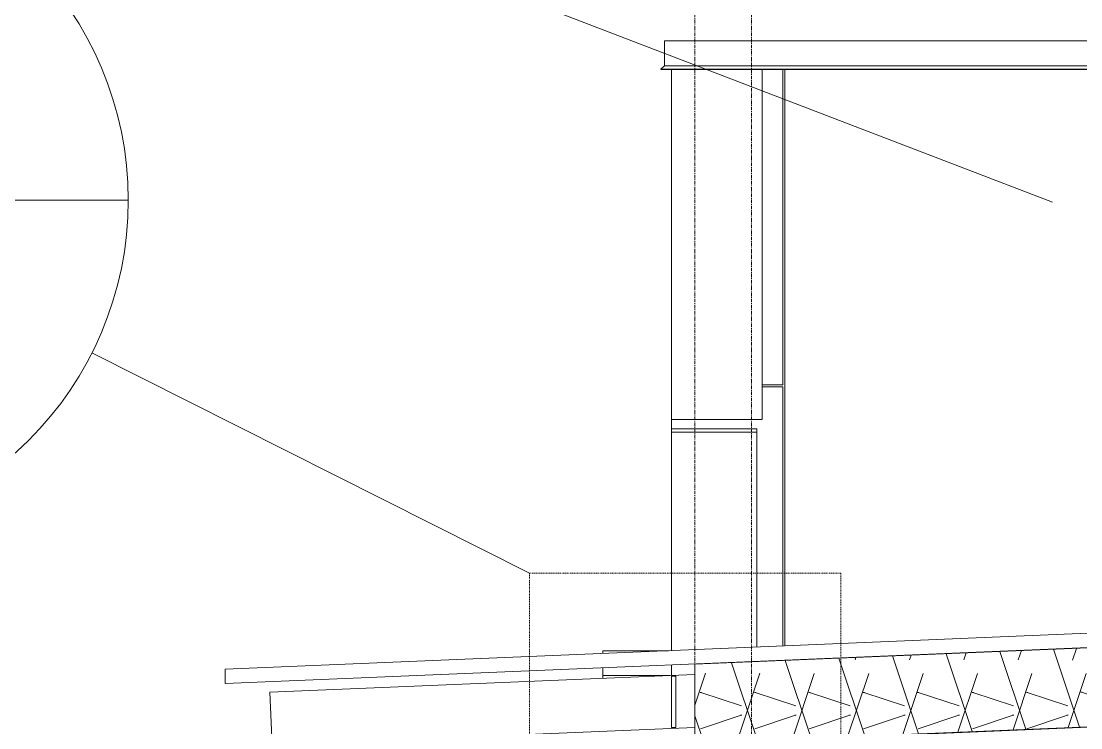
# Model space of a CAD drawing. Header units: inches. Extents: x -23565 to -21, y -324 to 853.
# Drawn here: x -9044.1 to -8894.5, y 146.5 to 246.3 of the extents above; entities that cross this region are included whole.
import ezdxf

# ---------------------------------------------------------------- set-up
doc = ezdxf.new("R2010")
doc.units = ezdxf.units.IN
doc.header["$MEASUREMENT"] = 0
doc.linetypes.add('Dash Dot 3_16_', pattern=[0.3125, 0.1875, -0.0625, 0, -0.0625])
doc.linetypes.add('Grid Line 1_2_', pattern=[0.875, 0.5, -0.125, 0.125, -0.125])
for name, color, linetype, lineweight in [('A-ANNO-IDEN', 131, 'Continuous', 9), ('A-ANNO-SYMB', 150, 'Continuous', 9), ('A-CLNG', 13, 'Continuous', 13), ('A-CLNG-PATT', 13, 'Continuous', 25), ('A-ROOF', 132, 'Continuous', 13), ('A-WALL', 113, 'Continuous', 13), ('A-WALL-PATT', 111, 'Continuous', 25), ('I-WALL', 2, 'Continuous', 13), ('S-BEAM', 12, 'Continuous', 13), ('S-GRID', 1, 'Continuous', 9)]:
    doc.layers.add(name, color=color, linetype=linetype, lineweight=lineweight)
pattern_1 = [(0, (-22446.43, 145), (-193, 193), [48, -145]), (90, (-22446.43, 145), (-193, 1e-14), [96.25, -96.75]), (180, (-22398.43, 241.25), (-193, 193), [48, -145]), (90, (-22398.43, 145), (-193, 1e-14), [96.25, -96.75]), (180, (-22398.43, 241.5), (-193, 193), [48, -145]), (90, (-22398.43, 241.5), (-193, 1e-14), [96.25, -96.75]), (0, (-22446.43, 337.75), (-193, 193), [48, -145]), (90, (-22446.43, 241.5), (-193, 1e-14), [96.25, -96.75]), (0, (-22398.18, 193), (-193, 193), [48, -145]), (90, (-22398.18, 144.75), (-193, 1e-14), [48.25, -144.75]), (90, (-22350.18, 144.75), (-193, 1e-14), [48.25, -144.75]), (0, (-22398.18, 289.5), (-193, 193), [48, -145]), (90, (-22398.18, 193.25), (-193, 1e-14), [96.25, -96.75]), (180, (-22350.18, 193.25), (-193, 193), [48, -145]), (90, (-22350.18, 193.25), (-193, 1e-14), [96.25, -96.75]), (90, (-22398.18, 289.75), (-193, 1e-14), [48, -145]), (180, (-22350.18, 289.75), (-193, 193), [48, -145]), (90, (-22350.18, 289.75), (-193, 1e-14), [48, -145]), (0, (-22349.93, 145), (-193, 193), [48, -145]), (90, (-22349.93, 145), (-193, 1e-14), [96.25, -96.75]), (180, (-22301.93, 241.25), (-193, 193), [48, -145]), (90, (-22301.93, 145), (-193, 1e-14), [96.25, -96.75]), (180, (-22301.93, 241.5), (-193, 193), [48, -145]), (90, (-22301.93, 241.5), (-193, 1e-14), [96.25, -96.75]), (180, (-22301.93, 337.75), (-193, 193), [48, -145]), (90, (-22349.93, 241.5), (-193, 1e-14), [96.25, -96.75]), (0, (-22301.68, 193), (-193, 193), [48, -145]), (90, (-22301.68, 144.75), (-193, 1e-14), [48.25, -144.75]), (90, (-22253.68, 144.75), (-193, 1e-14), [48.25, -144.75]), (0, (-22301.68, 289.5), (-193, 193), [48, -145]), (90, (-22301.68, 193.25), (-193, 1e-14), [96.25, -96.75]), (180, (-22253.68, 193.25), (-193, 193), [48, -145]), (90, (-22253.68, 193.25), (-193, 1e-14), [96.25, -96.75]), (90, (-22301.68, 289.75), (-193, 1e-14), [48, -145]), (180, (-22253.68, 289.75), (-193, 193), [48, -145]), (90, (-22253.68, 289.75), (-193, 1e-14), [48, -145])]

# ---------------------------------------------------------------- blocks, each defined once
blk = doc.blocks.new('W-Wide Flange - W12X16-1341241-Building Section - North_South looking West _ Fitness Center')
at = {"layer": 'S-BEAM', "color": 8, "lineweight": 9}
blk.add_line((-22782.09, 144.78), (-22370.3, 161.94), dxfattribs=at)
blk = doc.blocks.new('Dimension Lumber - 5_5 x 7_5 Glulam-1730132-Building Section - North_South looking West _ Fitness Center')
at = {"layer": 'S-BEAM', "color": 8, "lineweight": 9}
for p, q in [((-22855.29, 151.51), (-22795.3, 154.01)), ((-22854.98, 144.01), (-22855.29, 151.51)), ((-22854.98, 144.01), (-22795.3, 146.5))]:
    blk.add_line(p, q, dxfattribs=at)
blk = doc.blocks.new('HSS-Hollow Structural Section - HSS1-1_2X1-1_2X1_8 - Obsolete-1396620-Building Section - North_South looking West _ Fitness Center')
at = {"layer": 'S-BEAM', "color": 8, "lineweight": 9}
for p, q in [((-22808.3, 154.14), (-22808.3, 154.97)), ((-22808.3, 153.9), (-22808.3, 154.14)), ((-22808.3, 153.86), (-22808.3, 153.9)), ((-22808.3, 153.86), (-22798.89, 153.86))]:
    blk.add_line(p, q, dxfattribs=at)
blk = doc.blocks.new('HSS-Hollow Structural Section - HSS1-1_2X1-1_2X1_8 - Obsolete-V170-Building Section - North_South looking West _ Fitness Center')
at = {"layer": 'S-BEAM', "color": 8, "lineweight": 9}
blk.add_line((-22808.3, 153.46), (-22808.3, 153.86), dxfattribs=at)
blk = doc.blocks.new('Section - Callout Head-19020-Building Section - North_South looking West _ Fitness Center')
at = {"layer": 'A-ANNO-SYMB'}
blk.add_line((-22971.3, 221.01), (-22875.3, 221.01), dxfattribs=at)
for start, end in [(0, 180), (180, 360)]:
    blk.add_arc((-22923.3, 221.01), 48, start, end, dxfattribs=at)

msp = doc.modelspace()

# ---------------------------------------------------------------- hatches: boundary and pattern name
at = {"layer": 'A-CLNG-PATT', "lineweight": 9}
h = msp.add_hatch(dxfattribs=at)
h.set_pattern_fill('FP_50', color=8, style=0, pattern_type=2)
h.set_pattern_definition([(161.57, (-21605.188, 73.042), (-7.6802237, -0.0009796), [0, -54.643, 6.067, 0]), (18.43, (-21607.108, 73.042), (-7.6802237, 0.0009796), [0, -54.643, 6.067, 0]), (108.43, (-21605.188, 73.042), (3.8382953, -19.2013653), [18.211, -42.499]), (71.57, (-21607.108, 73.042), (3.8382953, 19.2013653), [18.211, -42.499])])
h.paths.add_polyline_path([(-8948.9607, 144.3107), (-8523.9607, 162.019), (-8523.9607, 173.1536), (-8948.9607, 155.4453), (-8948.9607, 152.2807)], flags=0)
at = {"layer": 'A-WALL-PATT', "lineweight": 9}
h = msp.add_hatch(dxfattribs=at)
h.set_pattern_fill('FP_60', color=8, style=0, pattern_type=2)
h.set_pattern_definition([(0, (-22446.43, 146.5), (-193, 193), [48, -145]), (90, (-22446.43, 146.5), (-193, 1e-14), [96.25, -96.75]), (180, (-22398.43, 242.75), (-193, 193), [48, -145]), (90, (-22398.43, 146.5), (-193, 1e-14), [96.25, -96.75]), (180, (-22398.43, 243), (-193, 193), [48, -145]), (90, (-22398.43, 243), (-193, 1e-14), [96.25, -96.75]), (0, (-22446.43, 339.25), (-193, 193), [48, -145]), (90, (-22446.43, 243), (-193, 1e-14), [96.25, -96.75]), (0, (-22398.18, 194.5), (-193, 193), [48, -145]), (90, (-22398.18, 146.25), (-193, 1e-14), [48.25, -144.75]), (90, (-22350.18, 146.25), (-193, 1e-14), [48.25, -144.75]), (0, (-22398.18, 291), (-193, 193), [48, -145]), (90, (-22398.18, 194.75), (-193, 1e-14), [96.25, -96.75]), (180, (-22350.18, 194.75), (-193, 193), [48, -145]), (90, (-22350.18, 194.75), (-193, 1e-14), [96.25, -96.75]), (90, (-22398.18, 291.25), (-193, 1e-14), [48, -145]), (180, (-22350.18, 291.25), (-193, 193), [48, -145]), (90, (-22350.18, 291.25), (-193, 1e-14), [48, -145]), (0, (-22349.93, 146.5), (-193, 193), [48, -145]), (90, (-22349.93, 146.5), (-193, 1e-14), [96.25, -96.75]), (180, (-22301.93, 242.75), (-193, 193), [48, -145]), (90, (-22301.93, 146.5), (-193, 1e-14), [96.25, -96.75]), (180, (-22301.93, 243), (-193, 193), [48, -145]), (90, (-22301.93, 243), (-193, 1e-14), [96.25, -96.75]), (180, (-22301.93, 339.25), (-193, 193), [48, -145]), (90, (-22349.93, 243), (-193, 1e-14), [96.25, -96.75]), (0, (-22301.68, 194.5), (-193, 193), [48, -145]), (90, (-22301.68, 146.25), (-193, 1e-14), [48.25, -144.75]), (90, (-22253.68, 146.25), (-193, 1e-14), [48.25, -144.75]), (0, (-22301.68, 291), (-193, 193), [48, -145]), (90, (-22301.68, 194.75), (-193, 1e-14), [96.25, -96.75]), (180, (-22253.68, 194.75), (-193, 193), [48, -145]), (90, (-22253.68, 194.75), (-193, 1e-14), [96.25, -96.75]), (90, (-22301.68, 291.25), (-193, 1e-14), [48, -145]), (180, (-22253.68, 291.25), (-193, 193), [48, -145]), (90, (-22253.68, 291.25), (-193, 1e-14), [48, -145])])
h.paths.add_polyline_path([(-8600.3357, 190), (-8600.3357, 239.4558), (-8939.4607, 239.4558), (-8939.4607, 190), (-8606.5712, 190)], flags=0)
h = msp.add_hatch(dxfattribs=at)
h.set_pattern_fill('FP_53', color=8, style=0, pattern_type=2)
h.set_pattern_definition(pattern_1)
h.paths.add_polyline_path([(-8940.2107, 157.8741), (-8600.3357, 172.0356), (-8600.3357, 190), (-8952.2732, 190), (-8952.2732, 188.2176), (-8940.2107, 188.2176), (-8940.2107, 162.3567)], flags=0)
h = msp.add_hatch(dxfattribs=at)
h.set_pattern_fill('FP_53', color=8, style=0, pattern_type=2)
h.set_pattern_definition(pattern_1)
h.paths.add_polyline_path([(-8949.0857, 0), (-8948.9607, 0), (-8948.9607, 142.4375), (-8948.7732, 142.4375), (-8948.7657, 142.5469), (-8941.1481, 142.5469), (-8941.0616, 142.4375), (-8940.9607, 142.4375), (-8940.9607, 0), (-8940.2107, 0), (-8940.2107, 144.6752), (-8940.9607, 144.644), (-8940.9607, 142.625), (-8941.0701, 142.6209), (-8941.0701, 144.6394), (-8948.8513, 144.3107), (-8948.8598, 142.6224), (-8948.9607, 142.625), (-8948.9607, 146.5), (-8952.2732, 146.362), (-8952.2732, 145.5), (-8949.0857, 145.5), (-8949.0857, 2)], flags=0)
h.paths.add_polyline_path([(-8952.2732, 153.8685), (-8948.9607, 154.0065), (-8948.9607, 155.4453), (-8952.2732, 155.3698)], flags=0)
h.paths.add_polyline_path([(-8952.2732, 157.3715), (-8940.2107, 157.8741), (-8940.2107, 188.7205), (-8952.2732, 188.7205), (-8952.2732, 162.3567)], flags=0)

# ---------------------------------------------------------------- linework, layer by layer
at = {"layer": 'A-ANNO-IDEN', "color": 153}
msp.add_line((-8898.4754, 220.718), (-9123.5004, 307.1314), dxfattribs=at)
at = {"layer": 'A-ANNO-SYMB'}
msp.add_line((-8972.3256, 168.3176), (-9034.0898, 199.4223), dxfattribs=at)
at = {"layer": 'A-ANNO-SYMB', "linetype": 'Dash Dot 3_16_'}
for p, q in [((-8972.3256, 168.3176), (-8972.3256, -11.1848)), ((-8928.3811, 168.3176), (-8972.3256, 168.3176)), ((-8928.3811, -11.1848), (-8928.3811, 168.3176))]:
    msp.add_line(p, q, dxfattribs=at)
at = {"layer": 'A-CLNG', "color": 7}
for p, q in [((-8523.9607, 173.1536), (-8948.9607, 155.4453)), ((-8948.9607, 144.3107), (-8523.9607, 162.019)), ((-8948.9607, 155.4453), (-8948.9607, 144.3107))]:
    msp.add_line(p, q, dxfattribs=at)
at = {"layer": 'A-ROOF', "color": 7}
for p, q in [((-8523.9607, 175.2179), (-9015.2732, 154.7465)), ((-9015.2732, 152.7448), (-8523.9607, 173.2161)), ((-9015.2732, 154.7465), (-9015.2732, 152.7448))]:
    msp.add_line(p, q, dxfattribs=at)
at = {"layer": 'A-ROOF', "color": 8, "lineweight": 9}
for q in [(-8952.7107, 157.3533), (-8961.9607, 156.9679)]:
    msp.add_line((-8961.9607, 157.3533), q, dxfattribs=at)
at = {"layer": 'A-WALL', "color": 8, "lineweight": 9}
for p, q in [((-8953.2732, 243.5), (-8953.2732, 240)), ((-8953.2732, 243.5), (-8523.2107, 243.5)), ((-8953.2732, 240), (-8953.7732, 239.5)), ((-8953.7732, 239.5), (-8953.729, 239.4558)), ((-8953.7732, 239.5), (-8523.2107, 239.5)), ((-8953.729, 239.4558), (-8523.2107, 239.4558)), ((-8523.2107, 240), (-8953.2732, 240)), ((-8952.2732, 157.3715), (-8952.2732, 239.4558)), ((-8939.4607, 239.4558), (-8939.4607, 190)), ((-8952.2732, 190), (-8939.4607, 190)), ((-8952.2732, 188.7205), (-8940.2107, 188.7205)), ((-8940.2107, 188.7205), (-8940.2107, 157.8741)), ((-8952.2732, 188.2176), (-8940.2107, 188.2176)), ((-8952.2732, 153.8685), (-8952.2732, 155.3698))]:
    msp.add_line(p, q, dxfattribs=at)
at = {"layer": 'I-WALL', "color": 7}
for p, q in [((-8951.6482, 153.75), (-8952.2732, 153.75)), ((-8952.2732, 153.75), (-8952.2732, 146.5)), ((-8951.6482, 146.5), (-8951.6482, 153.75)), ((-8952.2732, 146.5), (-8951.6482, 146.5))]:
    msp.add_line(p, q, dxfattribs=at)
at = {"layer": 'S-GRID', "linetype": 'Grid Line 1_2_'}
for p, q in [((-8948.9607, -293.0359), (-8948.9607, 738.6571)), ((-8948.9607, -293.0359), (-8948.9607, 738.6571)), ((-8940.9607, -293.0359), (-8940.9607, 738.6571)), ((-8940.9607, -293.0359), (-8940.9607, 738.6571))]:
    msp.add_line(p, q, dxfattribs=at)

# ---------------------------------------------------------------- block references
at = {"layer": 'A-ANNO-SYMB'}
msp.add_blockref('Section - Callout Head-19020-Building Section - North_South looking West _ Fitness Center', (13846.3421, 0), dxfattribs=at)
at = {"layer": 'S-BEAM', "color": 8, "lineweight": 9}
for name in ['W-Wide Flange - W12X16-1341241-Building Section - North_South looking West _ Fitness Center', 'HSS-Hollow Structural Section - HSS1-1_2X1-1_2X1_8 - Obsolete-1396620-Building Section - North_South looking West _ Fitness Center', 'Dimension Lumber - 5_5 x 7_5 Glulam-1730132-Building Section - North_South looking West _ Fitness Center', 'HSS-Hollow Structural Section - HSS1-1_2X1-1_2X1_8 - Obsolete-V170-Building Section - North_South looking West _ Fitness Center']:
    msp.add_blockref(name, (13846.3421, 0), dxfattribs=at)

doc.saveas('drawing.dxf')
